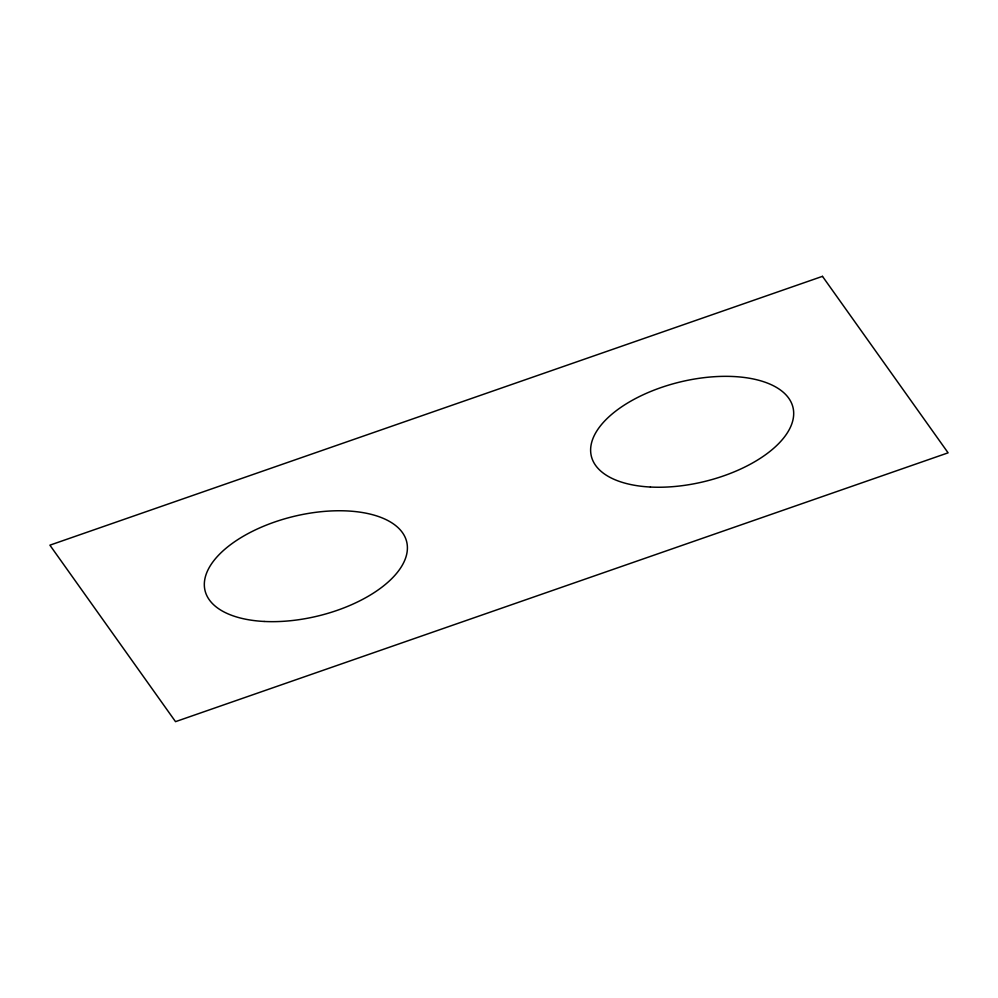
<?xml version="1.0" encoding="UTF-8"?>
<svg xmlns="http://www.w3.org/2000/svg" width="998" height="998" viewBox="0 0 998 998"><rect width="100%" height="100%" fill="white"/><g stroke="black" fill="none" stroke-linecap="round" stroke-linejoin="round"><path stroke-width="1.5" d="M822.477 276.346L49.9 545.17L175.523 721.654L948.1 452.83L822.477 276.346M264.133 621.455A103.742 51.247 -13.6 0 0 406.897 542.75A103.742 51.247 -13.6 0 0 246.531 534.417A103.742 51.247 -13.6 0 0 264.133 621.455M650.422 487.036A103.742 51.247 -13.6 0 0 793.185 408.332A103.742 51.247 -13.6 0 0 632.832 399.998A103.742 51.247 -13.6 0 0 650.422 487.036"/></g></svg>
